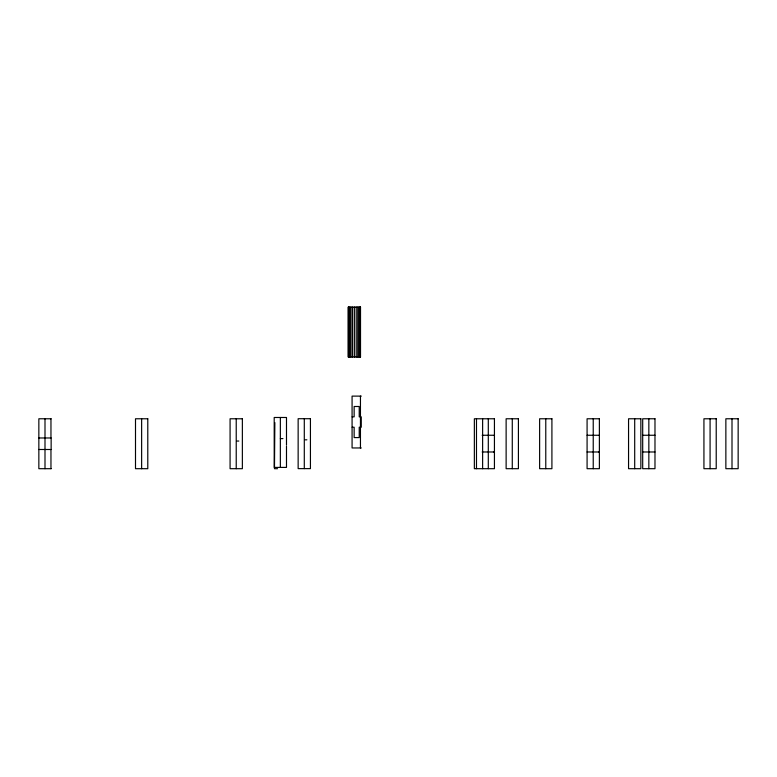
<?xml version="1.0" encoding="UTF-8"?>
<svg xmlns="http://www.w3.org/2000/svg" width="777" height="777" viewBox="0 0 777 777"><rect width="100%" height="100%" fill="white"/><g stroke="black" fill="none" stroke-linecap="round" stroke-linejoin="round"><path stroke-width="1.17" d="M493.735 451.991L494.259 451.981M598.669 451.991L599.203 451.981M361.295 396.115L352.078 396.115L352.078 447.96L361.295 447.96M352.146 416.851L354.147 416.851L354.147 406.488L359.227 406.488L359.227 416.851L361.237 416.851L361.237 427.224L359.227 427.224L359.227 437.587L354.147 437.587L354.147 427.224L352.146 427.224M51.136 418.774L38.85 418.774L38.85 468.696L51.136 468.696M274.854 422.61L274.475 468.696L277.544 468.696M482.148 435.256L494.434 435.256M587.082 435.256L599.378 435.256M642.696 435.256L654.982 435.256M38.85 437.975L51.136 437.975L51.136 449.494L38.85 449.494M280.351 438.607L282.945 438.607M305.206 439.821L306.886 439.821M237.14 441.045L238.821 441.045M482.148 451.981L494.434 451.981M587.082 451.981L599.378 451.981M642.696 451.981L654.982 451.981M732.002 418.774L732.002 468.696M710.081 418.774L710.081 468.696M648.844 418.774L648.844 468.696M634.702 418.774L634.702 468.696M593.23 418.774L593.23 468.696M545.775 418.774L545.775 468.696M512.276 418.774L512.276 468.696M488.296 418.774L488.296 468.696M482.624 418.774L482.624 468.696M476.486 418.774L476.486 468.696M360.45 396.115L360.45 447.96M360.343 307.09L360.343 357.012M359.819 307.09L359.819 357.012M358.945 307.09L358.945 357.012M357.741 307.09L357.741 357.012M356.206 307.09L356.206 357.012M354.37 307.09L354.37 357.012M352.535 307.09L352.535 357.012M351.01 307.09L351.01 357.012M349.805 307.09L349.805 357.012M348.931 307.09L348.931 357.012M348.407 307.09L348.407 357.012M304.293 418.706L304.293 468.628M286.49 445.134L286.49 417.482L274.203 417.482L274.203 467.414L286.49 467.414L286.49 446.289M280.351 417.482L280.351 467.414M236.227 418.774L236.227 468.696M141.637 418.774L141.637 468.696M50.961 418.774L50.961 437.975M50.961 449.494L50.961 468.696M44.998 418.774L44.998 468.696M360.518 307.09L348.232 307.09L348.232 357.012L360.518 357.012L360.518 307.09M147.785 418.774L135.499 418.774L135.499 468.696L147.785 468.696L147.785 418.774M242.366 418.774L230.079 418.774L230.079 468.696L242.366 468.696L242.366 418.774M310.431 418.706L298.145 418.706L298.145 468.628L310.431 468.628L310.431 418.706M494.434 418.774L474.358 418.774L474.358 468.696L494.434 468.696L494.434 418.774M518.414 418.774L506.128 418.774L506.128 468.696L518.414 468.696L518.414 418.774M551.913 418.774L539.626 418.774L539.626 468.696L551.913 468.696L551.913 418.774M599.378 418.774L587.082 418.774L587.082 468.696L599.378 468.696L599.378 418.774M640.85 418.774L628.554 418.774L628.554 468.696L640.85 468.696L640.85 418.774M654.982 418.774L642.696 418.774L642.696 468.696L654.982 468.696L654.982 418.774M716.219 418.774L703.933 418.774L703.933 468.696L716.219 468.696L716.219 418.774M738.15 418.774L725.864 418.774L725.864 468.696L738.15 468.696L738.15 418.774"/></g></svg>
